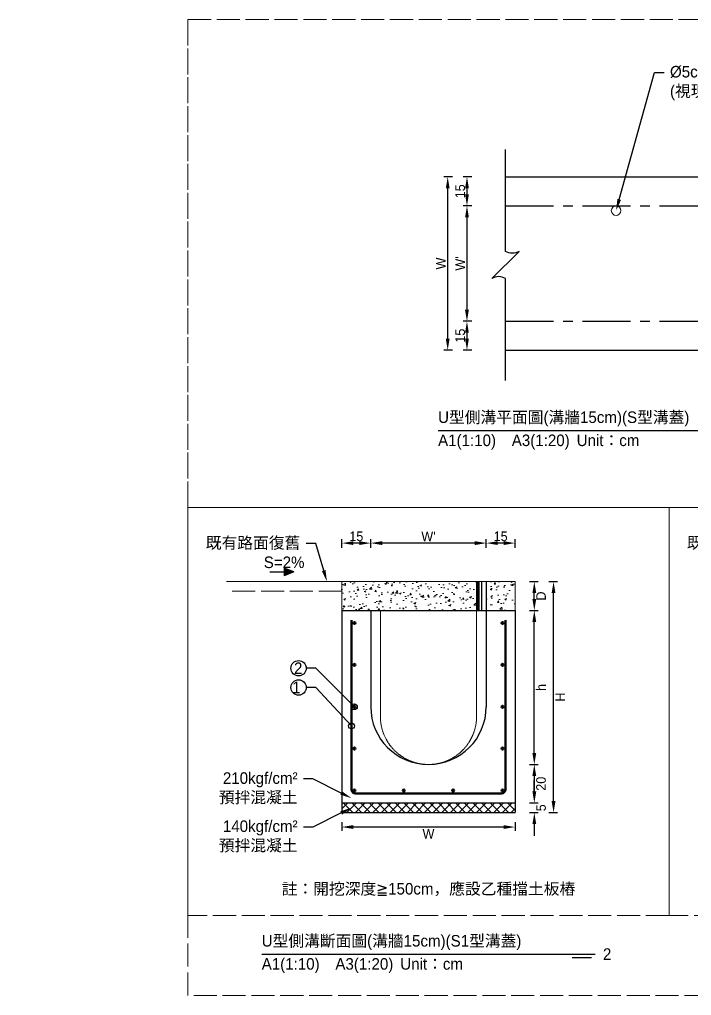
# Model space of a CAD drawing. Extents: x -8520 to 1950, y -2159 to 466.
# Drawn here: x -867 to -518, y -1164 to -657 of the extents above; entities that cross this region are included whole.
import ezdxf
from ezdxf import colors
from ezdxf.entities.mleader import LeaderData, LeaderLine
from ezdxf.math import Vec2, Vec3

# ---------------------------------------------------------------- set-up
doc = ezdxf.new("R2010")
doc.units = 0
doc.header["$MEASUREMENT"] = 0
for name, pattern in [('ACAD_ISO02W100', [15, 12, -3]), ('CENTERX2', [4, 2.5, -0.5, 0.5, -0.5]), ('HIDDEN', [0.375, 0.25, -0.125])]:
    doc.linetypes.add(name, pattern=pattern)
doc.layers.add('一、4.基本-隱藏', color=9, linetype='ACAD_ISO02W100', lineweight=20, plot=False)
doc.layers.add('三、3.文字-註解文字', color=2, linetype='Continuous')
for name, color, linetype, lineweight in [('二、1.繪圖-既有設施', 8, 'Continuous', 20), ('二、2.繪圖-施作項目', 181, 'Continuous', 30), ('二、3.繪圖-排水流向', 170, 'Continuous', 30), ('二、4.繪圖-設計鋪面', 40, 'Continuous', 20), ('二、5.繪圖-鋼筋', 60, 'Continuous', 50), ('二、6.繪圖-其他施作項目', 35, 'Continuous', 30)]:
    doc.layers.add(name, color=color, linetype=linetype, lineweight=lineweight)
doc.styles.add('次圖名(詳圖)', font='MS PGothic.ttf', dxfattribs={"height": 6})
doc.styles.add('註解文字(詳圖)', font='MS PGothic.ttf', dxfattribs={"height": 5})
doc.dimstyles.new('註解文字(詳圖)', dxfattribs={"dimtxt": 6, "dimasz": 6, "dimexe": 2, "dimexo": 5, "dimgap": 1, "dimtad": 2, "dimzin": 0, "dimdsep": 46, "dimtxsty": '註解文字(詳圖)', "dimcen": 0.1, "dimclrd": 256, "dimclre": 256, "dimclrt": 256, "dimadec": 0, "dimazin": 0, "dimtfac": 1, "dimtofl": 0, "dimtmove": 0, "dimatfit": 3, "dimfxlon": 1, "dimtolj": 1, "dimtzin": 0, "dimlwd": -1, "dimlwe": -1, "dimarcsym": 1})

# ---------------------------------------------------------------- blocks, each defined once
blk = doc.blocks.new('*D59')
at = {"layer": 'Defpoints', "color": 0, "transparency": 16777216}
for p in [(-615, -738.75), (-635, -753.75), (-615, -753.75)]:
    blk.add_point(p, dxfattribs=at)
at = {"layer": '三、3.文字-註解文字', "transparency": 16777216}
for p, q in [((-632.5, -738.75), (-637, -738.75)), ((-635, -744.75), (-635, -747.75)), ((-632.5, -753.75), (-637, -753.75))]:
    blk.add_line(p, q, dxfattribs=at)
for points in [[(-636, -744.75), (-634, -744.75), (-635, -738.75)], [(-636, -747.75), (-634, -747.75), (-635, -753.75)]]:
    blk.add_solid(points, dxfattribs=at)
at = {"layer": '三、3.文字-註解文字', "transparency": 16777216, "insert": (-638.5, -746.25), "char_height": 5, "attachment_point": 5, "rotation": 90, "style": '註解文字(詳圖)'}
blk.add_mtext('\\A1;15', dxfattribs=at)
blk = doc.blocks.new('*D60')
at = {"layer": 'Defpoints', "color": 0, "transparency": 16777216}
for p in [(-615, -753.75), (-635, -813.75), (-615, -813.75)]:
    blk.add_point(p, dxfattribs=at)
at = {"layer": '三、3.文字-註解文字', "transparency": 16777216}
for p, q in [((-632.5, -753.75), (-637, -753.75)), ((-635, -759.75), (-635, -807.75)), ((-632.5, -813.75), (-637, -813.75))]:
    blk.add_line(p, q, dxfattribs=at)
for points in [[(-636, -759.75), (-634, -759.75), (-635, -753.75)], [(-636, -807.75), (-634, -807.75), (-635, -813.75)]]:
    blk.add_solid(points, dxfattribs=at)
at = {"layer": '三、3.文字-註解文字', "transparency": 16777216, "insert": (-638.5, -783.75), "char_height": 5, "attachment_point": 5, "rotation": 90, "style": '註解文字(詳圖)'}
blk.add_mtext("\\A1;W'", dxfattribs=at)
blk = doc.blocks.new('*D61')
at = {"layer": 'Defpoints', "color": 0, "transparency": 16777216}
for p in [(-615, -813.75), (-635, -828.75), (-615, -828.75)]:
    blk.add_point(p, dxfattribs=at)
at = {"layer": '三、3.文字-註解文字', "transparency": 16777216}
for p, q in [((-632.5, -813.75), (-637, -813.75)), ((-635, -819.75), (-635, -822.75)), ((-632.5, -828.75), (-637, -828.75))]:
    blk.add_line(p, q, dxfattribs=at)
for points in [[(-636, -819.75), (-634, -819.75), (-635, -813.75)], [(-636, -822.75), (-634, -822.75), (-635, -828.75)]]:
    blk.add_solid(points, dxfattribs=at)
at = {"layer": '三、3.文字-註解文字', "transparency": 16777216, "insert": (-638.5, -821.25), "char_height": 5, "attachment_point": 5, "rotation": 90, "style": '註解文字(詳圖)'}
blk.add_mtext('\\A1;15', dxfattribs=at)
blk = doc.blocks.new('排水流向')
at = {"layer": '二、3.繪圖-排水流向'}
h = blk.add_hatch(color=256, dxfattribs=at)
h.dxf.hatch_style = 1
h.paths.add_polyline_path([(0, 1), (0, -1), (2.5, 0)])
for points in [[(-3.75, 0), (0, 0)], [(0, 1), (0, -1)], [(2.5, 0), (0, 1)], [(2.5, 0), (0, -1)]]:
    blk.add_lwpolyline(points, dxfattribs=at)
blk = doc.blocks.new('*D85')
at = {"layer": 'Defpoints', "color": 0, "transparency": 16777216}
for p in [(-685, -929), (-685, -964), (-625, -964)]:
    blk.add_point(p, dxfattribs=at)
at = {"layer": '三、3.文字-註解文字', "transparency": 16777216}
for p, q in [((-685, -931.5), (-685, -927)), ((-625, -931.5), (-625, -927)), ((-631, -929), (-679, -929))]:
    blk.add_line(p, q, dxfattribs=at)
for points in [[(-679, -928), (-679, -930), (-685, -929)], [(-631, -928), (-631, -930), (-625, -929)]]:
    blk.add_solid(points, dxfattribs=at)
at = {"layer": '三、3.文字-註解文字', "transparency": 16777216, "insert": (-655, -925.5), "char_height": 5, "attachment_point": 5, "style": '註解文字(詳圖)'}
blk.add_mtext("\\A1;W'", dxfattribs=at)
blk = doc.blocks.new('*D86')
at = {"layer": 'Defpoints', "color": 0, "transparency": 16777216}
for p in [(-700, -929), (-700, -964), (-685, -964)]:
    blk.add_point(p, dxfattribs=at)
at = {"layer": '三、3.文字-註解文字', "transparency": 16777216}
for p, q in [((-700, -931.5), (-700, -927)), ((-685, -931.5), (-685, -927)), ((-691, -929), (-694, -929))]:
    blk.add_line(p, q, dxfattribs=at)
for points in [[(-694, -928), (-694, -930), (-700, -929)], [(-691, -928), (-691, -930), (-685, -929)]]:
    blk.add_solid(points, dxfattribs=at)
at = {"layer": '三、3.文字-註解文字', "transparency": 16777216, "insert": (-692.5, -925.5), "char_height": 5, "attachment_point": 5, "style": '註解文字(詳圖)'}
blk.add_mtext('\\A1;15', dxfattribs=at)
blk = doc.blocks.new('*D87')
at = {"layer": 'Defpoints', "color": 0, "transparency": 16777216}
for p in [(-700, -1069), (-610, -1069), (-700, -1076.5)]:
    blk.add_point(p, dxfattribs=at)
at = {"layer": '三、3.文字-註解文字', "transparency": 16777216}
for p, q in [((-700, -1074), (-700, -1078.5)), ((-610, -1074), (-610, -1078.5)), ((-616, -1076.5), (-694, -1076.5))]:
    blk.add_line(p, q, dxfattribs=at)
for points in [[(-694, -1075.5), (-694, -1077.5), (-700, -1076.5)], [(-616, -1075.5), (-616, -1077.5), (-610, -1076.5)]]:
    blk.add_solid(points, dxfattribs=at)
at = {"layer": '三、3.文字-註解文字', "transparency": 16777216, "insert": (-655, -1080), "char_height": 5, "attachment_point": 5, "style": '註解文字(詳圖)'}
blk.add_mtext('\\A1;W', dxfattribs=at)
blk = doc.blocks.new('*D88')
at = {"layer": 'Defpoints', "color": 0, "transparency": 16777216}
for p in [(-625, -929), (-625, -964), (-610, -964)]:
    blk.add_point(p, dxfattribs=at)
at = {"layer": '三、3.文字-註解文字', "transparency": 16777216}
for p, q in [((-625, -931.5), (-625, -927)), ((-610, -931.5), (-610, -927)), ((-616, -929), (-619, -929))]:
    blk.add_line(p, q, dxfattribs=at)
for points in [[(-619, -928), (-619, -930), (-625, -929)], [(-616, -928), (-616, -930), (-610, -929)]]:
    blk.add_solid(points, dxfattribs=at)
at = {"layer": '三、3.文字-註解文字', "transparency": 16777216, "insert": (-617.5, -925.5), "char_height": 5, "attachment_point": 5, "style": '註解文字(詳圖)'}
blk.add_mtext('\\A1;15', dxfattribs=at)
blk = doc.blocks.new('_Small')
at = {"color": 0, "linetype": 'ByBlock', "lineweight": -2}
blk.add_circle((0, 0), 0.25, dxfattribs=at)
blk = doc.blocks.new('*D89')
at = {"layer": 'Defpoints', "color": 0, "transparency": 16777216}
for p in [(-655, -964), (-600, -964), (-655, -1044)]:
    blk.add_point(p, dxfattribs=at)
at = {"layer": '三、3.文字-註解文字', "transparency": 16777216}
for p, q in [((-602.5, -964), (-598, -964)), ((-600, -1038), (-600, -970)), ((-602.5, -1044), (-598, -1044))]:
    blk.add_line(p, q, dxfattribs=at)
for points in [[(-601, -970), (-599, -970), (-600, -964)], [(-601, -1038), (-599, -1038), (-600, -1044)]]:
    blk.add_solid(points, dxfattribs=at)
at = {"layer": '三、3.文字-註解文字', "transparency": 16777216, "insert": (-596.5, -1004), "char_height": 5, "attachment_point": 5, "rotation": 90, "style": '註解文字(詳圖)'}
blk.add_mtext('\\A1;h', dxfattribs=at)
blk = doc.blocks.new('*D90')
at = {"layer": 'Defpoints', "color": 0, "transparency": 16777216}
for p in [(-655, -1044), (-655, -1064), (-600, -1064)]:
    blk.add_point(p, dxfattribs=at)
at = {"layer": '三、3.文字-註解文字', "transparency": 16777216}
for p, q in [((-602.5, -1044), (-598, -1044)), ((-600, -1050), (-600, -1058)), ((-602.5, -1064), (-598, -1064))]:
    blk.add_line(p, q, dxfattribs=at)
for points in [[(-601, -1050), (-599, -1050), (-600, -1044)], [(-601, -1058), (-599, -1058), (-600, -1064)]]:
    blk.add_solid(points, dxfattribs=at)
at = {"layer": '三、3.文字-註解文字', "transparency": 16777216, "insert": (-596.5, -1054), "char_height": 5, "attachment_point": 5, "rotation": 90, "style": '註解文字(詳圖)'}
blk.add_mtext('\\A1;20', dxfattribs=at)
blk = doc.blocks.new('*D91')
at = {"layer": 'Defpoints', "color": 0, "transparency": 16777216}
for p in [(-655, -1064), (-655, -1069), (-600, -1069)]:
    blk.add_point(p, dxfattribs=at)
at = {"layer": '三、3.文字-註解文字', "transparency": 16777216}
for p, q in [((-600, -1058), (-600, -1052)), ((-602.5, -1064), (-598, -1064)), ((-602.5, -1069), (-598, -1069)), ((-600, -1075), (-600, -1081))]:
    blk.add_line(p, q, dxfattribs=at)
for points in [[(-601, -1058), (-599, -1058), (-600, -1064)], [(-601, -1075), (-599, -1075), (-600, -1069)]]:
    blk.add_solid(points, dxfattribs=at)
at = {"layer": '三、3.文字-註解文字', "transparency": 16777216, "insert": (-596.5, -1066.5), "char_height": 5, "attachment_point": 5, "rotation": 90, "style": '註解文字(詳圖)'}
blk.add_mtext('\\A1;5', dxfattribs=at)
blk = doc.blocks.new('*D92')
at = {"layer": 'Defpoints', "color": 0, "transparency": 16777216}
for p in [(-610, -949), (-600, -949), (-610, -964)]:
    blk.add_point(p, dxfattribs=at)
at = {"layer": '三、3.文字-註解文字', "transparency": 16777216}
for p, q in [((-602.5, -949), (-598, -949)), ((-600, -958), (-600, -955)), ((-602.5, -964), (-598, -964))]:
    blk.add_line(p, q, dxfattribs=at)
for points in [[(-601, -955), (-599, -955), (-600, -949)], [(-601, -958), (-599, -958), (-600, -964)]]:
    blk.add_solid(points, dxfattribs=at)
at = {"layer": '三、3.文字-註解文字', "transparency": 16777216, "insert": (-596.5, -956.5), "char_height": 5, "attachment_point": 5, "rotation": 90, "style": '註解文字(詳圖)'}
blk.add_mtext('\\A1;D', dxfattribs=at)
blk = doc.blocks.new('*D93')
at = {"layer": 'Defpoints', "color": 0, "transparency": 16777216}
for p in [(-610, -949), (-590, -949), (-610, -1069)]:
    blk.add_point(p, dxfattribs=at)
at = {"layer": '三、3.文字-註解文字', "transparency": 16777216}
for p, q in [((-592.5, -949), (-588, -949)), ((-590, -1063), (-590, -955)), ((-592.5, -1069), (-588, -1069))]:
    blk.add_line(p, q, dxfattribs=at)
for points in [[(-591, -955), (-589, -955), (-590, -949)], [(-591, -1063), (-589, -1063), (-590, -1069)]]:
    blk.add_solid(points, dxfattribs=at)
at = {"layer": '三、3.文字-註解文字', "transparency": 16777216, "insert": (-586.5, -1009), "char_height": 5, "attachment_point": 5, "rotation": 90, "style": '註解文字(詳圖)'}
blk.add_mtext('\\A1;H', dxfattribs=at)
blk = doc.blocks.new('*D376')
at = {"layer": 'Defpoints', "color": 0, "transparency": 16777216}
for p in [(-645, -738.75), (-615, -738.75), (-615, -828.75)]:
    blk.add_point(p, dxfattribs=at)
at = {"layer": '三、3.文字-註解文字', "transparency": 16777216}
for p, q in [((-642.5, -738.75), (-647, -738.75)), ((-645, -822.75), (-645, -744.75)), ((-642.5, -828.75), (-647, -828.75))]:
    blk.add_line(p, q, dxfattribs=at)
for points in [[(-646, -744.75), (-644, -744.75), (-645, -738.75)], [(-646, -822.75), (-644, -822.75), (-645, -828.75)]]:
    blk.add_solid(points, dxfattribs=at)
at = {"layer": '三、3.文字-註解文字', "transparency": 16777216, "insert": (-648.5, -783.75), "char_height": 5, "attachment_point": 5, "rotation": 90, "style": '註解文字(詳圖)'}
blk.add_mtext('\\A1;W', dxfattribs=at)
blk = doc.blocks.new('*D377')
at = {"layer": 'Defpoints', "color": 0, "transparency": 16777216}
for p in [(-1575, -738.75), (-615, -738.75), (-1545, -828.75)]:
    blk.add_point(p, dxfattribs=at)
at = {"layer": '三、3.文字-註解文字', "transparency": 16777216}
for p, q in [((-1572.5, -738.75), (-1577, -738.75)), ((-1575, -822.75), (-1575, -744.75)), ((-1572.5, -828.75), (-1577, -828.75))]:
    blk.add_line(p, q, dxfattribs=at)
for points in [[(-1576, -744.75), (-1574, -744.75), (-1575, -738.75)], [(-1576, -822.75), (-1574, -822.75), (-1575, -828.75)]]:
    blk.add_solid(points, dxfattribs=at)
at = {"layer": '三、3.文字-註解文字', "transparency": 16777216, "insert": (-1578.5, -783.75), "char_height": 5, "attachment_point": 5, "rotation": 90, "style": '註解文字(詳圖)'}
blk.add_mtext('\\A1;W', dxfattribs=at)
blk = doc.blocks.new('*D378')
at = {"layer": 'Defpoints', "color": 0, "transparency": 16777216}
for p in [(-2505, -738.75), (-615, -738.75), (-2475, -828.75)]:
    blk.add_point(p, dxfattribs=at)
at = {"layer": '三、3.文字-註解文字', "transparency": 16777216}
for p, q in [((-2502.5, -738.75), (-2507, -738.75)), ((-2505, -822.75), (-2505, -744.75)), ((-2502.5, -828.75), (-2507, -828.75))]:
    blk.add_line(p, q, dxfattribs=at)
for points in [[(-2506, -744.75), (-2504, -744.75), (-2505, -738.75)], [(-2506, -822.75), (-2504, -822.75), (-2505, -828.75)]]:
    blk.add_solid(points, dxfattribs=at)
at = {"layer": '三、3.文字-註解文字', "transparency": 16777216, "insert": (-2508.5, -783.75), "char_height": 5, "attachment_point": 5, "rotation": 90, "style": '註解文字(詳圖)'}
blk.add_mtext('\\A1;W', dxfattribs=at)

msp = doc.modelspace()

# ---------------------------------------------------------------- hatches: boundary and pattern name
at = {"layer": '二、1.繪圖-既有設施'}
h = msp.add_hatch(dxfattribs=at)
h.set_pattern_fill('AR-CONC', color=256, scale=0.05)
h.set_pattern_definition([(50, (113.972, -1193.119), (9.109233, -0.796954), [0.9525, -10.4775]), (355, (113.972, -1193.119), (-1.76217, 9.55284), [0.762, -8.38203]), (100.4514, (114.731, -1193.1855), (7.34706, 8.75589), [0.8095, -8.90451]), (46.1842, (113.972, -1190.579), (13.55395, -2.10212), [1.42875, -15.71625]), (96.6356, (115.101, -1190.754), (11.8702, 12.3713), [1.21425, -13.35678]), (351.1842, (113.972, -1190.579), (11.8702, 12.3713), [1.143, -12.57299]), (21, (115.242, -1191.214), (7.58072, -5.11326), [0.9525, -10.4775]), (326, (115.242, -1191.214), (3.0901, 9.2094), [0.762, -8.382]), (71.4514, (115.874, -1191.64), (10.67082, 4.09614), [0.8095, -8.9045]), (37.5, (113.972, -1193.119), (0.15443, 4.227752), [0, -8.2804, 0, -8.509, 0, -8.41375]), (7.5, (113.972, -1193.119), (3.340983, 5.009029), [0, -4.8514, 0, -8.0899, 0, -3.20675]), (327.5, (111.14, -1193.119), (6.77953, -0.286437), [0, -3.175, 0, -9.906, 0, -13.1445]), (317.5, (109.87, -1193.119), (7.40646, 1.271325), [0, -4.1275, 0, -6.5786, 0, -9.3345])])
h.paths.add_polyline_path([(-630, -949), (-700, -949), (-700, -964), (-630, -964)])
h.paths.add_polyline_path([(-625, -964), (-610, -964), (-610, -949), (-625, -949)])
at = {"layer": '二、2.繪圖-施作項目'}
h = msp.add_hatch(dxfattribs=at)
h.set_pattern_fill('ANSI37', color=256)
h.set_pattern_definition([(45, (-954.0066, -1366.0212), (-2.245064, 2.245064), []), (135, (-954.0066, -1366.0212), (-2.245064, -2.245064), [])])
h.paths.add_polyline_path([(-610, -1069), (-610, -1064), (-700, -1064), (-700, -1069)])
at = {"layer": '二、5.繪圖-鋼筋'}
h = msp.add_hatch(color=256, dxfattribs=at)
h.dxf.hatch_style = 1
h.paths.add_polyline_path([(-693, -970.5, 1), (-694, -970.5, 1)])
h = msp.add_hatch(color=256, dxfattribs=at)
h.dxf.hatch_style = 1
h.paths.add_polyline_path([(-616, -970.5, 1), (-617, -970.5, 1)])
h = msp.add_hatch(color=256, dxfattribs=at)
h.dxf.hatch_style = 1
h.paths.add_polyline_path([(-693, -992.25, 1), (-694, -992.25, 1)])
h = msp.add_hatch(color=256, dxfattribs=at)
h.dxf.hatch_style = 1
h.paths.add_polyline_path([(-616, -992.25, 1), (-617, -992.25, 1)])
h = msp.add_hatch(color=256, dxfattribs=at)
h.dxf.hatch_style = 1
h.paths.add_polyline_path([(-693, -1014, 1), (-694, -1014, 1)])
h = msp.add_hatch(color=256, dxfattribs=at)
h.dxf.hatch_style = 1
h.paths.add_polyline_path([(-616, -1014, 1), (-617, -1014, 1)])
h = msp.add_hatch(color=256, dxfattribs=at)
h.dxf.hatch_style = 1
h.paths.add_polyline_path([(-693, -1035.75, 1), (-694, -1035.75, 1)])
h = msp.add_hatch(color=256, dxfattribs=at)
h.dxf.hatch_style = 1
h.paths.add_polyline_path([(-616, -1035.75, 1), (-617, -1035.75, 1)])
h = msp.add_hatch(color=256, dxfattribs=at)
h.dxf.hatch_style = 1
h.paths.add_polyline_path([(-693, -1057.5, 1), (-694, -1057.5, 1)])
h = msp.add_hatch(color=256, dxfattribs=at)
h.dxf.hatch_style = 1
h.paths.add_polyline_path([(-667.33, -1057.5, 1), (-668.33, -1057.5, 1)])
h = msp.add_hatch(color=256, dxfattribs=at)
h.dxf.hatch_style = 1
h.paths.add_polyline_path([(-641.66, -1057.5, 1), (-642.66, -1057.5, 1)])
h = msp.add_hatch(color=256, dxfattribs=at)
h.dxf.hatch_style = 1
h.paths.add_polyline_path([(-616, -1057.5, 1), (-617, -1057.5, 1)])

# ---------------------------------------------------------------- linework, layer by layer
at = {"layer": '一、4.基本-隱藏'}
for points in [[(-780, -657), (0, -657), (0, -910.5), (-780, -910.5)], [(-780, -657), (0, -657), (0, -1164), (-780, -1164)], [(-780, -910.5), (-530, -910.5), (-530, -1122.5), (-780, -1122.5)], [(-530, -910.5), (-280, -910.5), (-280, -1122.5), (-530, -1122.5)]]:
    msp.add_lwpolyline(points, close=True, dxfattribs=at)
at = {"layer": '一、4.基本-隱藏', "linetype": 'HIDDEN'}
for points in [[(-700, -964), (-610, -964)], [(-700, -964), (-700, -1069)], [(-680, -964), (-680, -1019)], [(-630, -964), (-630, -1019)], [(-610, -964), (-610, -1069)]]:
    msp.add_lwpolyline(points, dxfattribs=at)
msp.add_arc((-655, -1019), 25, 180, 0, dxfattribs=at)
at = {"layer": '三、3.文字-註解文字'}
msp.add_lwpolyline([(-615, -844.5), (-615, -791.571, 0.2828427), (-622.071, -791.571), (-607.929, -777.429, -0.2828427), (-615, -777.429), (-615, -724.5)], format="xyb", dxfattribs=at)
for points in [[(-650, -870.5), (-130, -870.5)], [(-741.66, -1142.5), (-568.34, -1142.5)], [(-570.34, -1144.5), (-580.34, -1144.5)]]:
    msp.add_lwpolyline(points, dxfattribs=at)
for centre in [(-722.5, -994), (-722.5, -1004)]:
    msp.add_circle(centre, 4, dxfattribs=at)
at = {"layer": '二、1.繪圖-既有設施'}
for points in [[(-700, -949), (-610, -949)], [(-700, -949), (-700, -964)], [(-610, -949), (-610, -964)]]:
    msp.add_lwpolyline(points, dxfattribs=at)
msp.add_circle((-557.5, -756.25), 2.5, dxfattribs=at)
at = {"layer": '二、2.繪圖-施作項目'}
for points in [[(-615, -738.75), (-165, -738.75)], [(-615, -828.75), (-165, -828.75)], [(-700, -964), (-610, -964)], [(-700, -964), (-700, -1069)], [(-685, -964), (-685, -1014)], [(-625, -964), (-625, -1014)], [(-610, -964), (-610, -1069)], [(-700, -1064), (-610, -1064)], [(-700, -1069), (-610, -1069)]]:
    msp.add_lwpolyline(points, dxfattribs=at)
at = {"layer": '二、2.繪圖-施作項目', "linetype": 'CENTERX2', "ltscale": 10}
for points in [[(-615, -753.75), (-165, -753.75)], [(-615, -813.75), (-165, -813.75)]]:
    msp.add_lwpolyline(points, dxfattribs=at)
at = {"layer": '二、2.繪圖-施作項目'}
msp.add_arc((-655, -1014), 30, 180, 0, dxfattribs=at)
at = {"layer": '二、4.繪圖-設計鋪面'}
msp.add_lwpolyline([(-700, -949), (-760, -949)], dxfattribs=at)
at = {"layer": '二、4.繪圖-設計鋪面', "linetype": 'ACAD_ISO02W100'}
msp.add_lwpolyline([(-700, -954), (-760, -954)], dxfattribs=at)
at = {"layer": '二、5.繪圖-鋼筋'}
msp.add_lwpolyline([(-615, -969), (-615, -1057, -0.4142136), (-617, -1059), (-693, -1059, -0.4142136), (-695, -1057), (-695, -969)], format="xyb", dxfattribs=at)
for centre in [(-693.5, -970.5), (-616.5, -970.5), (-693.5, -992.25), (-616.5, -992.25), (-693.5, -1014), (-616.5, -1014), (-693.5, -1035.75), (-616.5, -1035.75), (-693.5, -1057.5), (-667.83, -1057.5), (-642.16, -1057.5), (-616.5, -1057.5)]:
    msp.add_circle(centre, 0.5, dxfattribs=at)
at = {"layer": '二、6.繪圖-其他施作項目'}
for points in [[(-630, -949), (-630, -964)], [(-629.375, -949), (-629.375, -964)], [(-628.75, -949), (-628.75, -964)], [(-627.5, -949), (-627.5, -964)], [(-625, -949), (-625, -964)]]:
    msp.add_lwpolyline(points, dxfattribs=at)

# ---------------------------------------------------------------- block references
at = {"xscale": 2, "yscale": 2, "zscale": 2}
msp.add_blockref('排水流向', (-730, -944), dxfattribs=at)

# ---------------------------------------------------------------- texts
at = {"layer": '三、3.文字-註解文字', "char_height": 6}
for s, width, gutter_width, insert, attachment_point, style in [('{\\fMS PGothic|b0|i0|c128|p34;U型側溝平面圖(溝牆15cm)}(S型溝蓋)', 138.66243, 15, (-650, -864.5), 4, '次圖名(詳圖)'), ('A1(1:10)\u3000A3(1:20){\\fMS PGothic|b0|i0|c128|p34;^IUnit：cm}', 136.03259, 15, (-650, -876.5), 4, '次圖名(詳圖)'), ('{\\fMS PGothic|b0|i0|c128|p34;註：開挖深度≧150cm，應設乙種擋土板樁}', 156.49231, 30, (-655, -1109), 5, '註解文字(詳圖)'), ('{\\fMS PGothic|b0|i0|c128|p34;U型側溝斷面圖(溝牆15cm)}(S1型溝蓋)', 141.88067, 15, (-741.66, -1136.5), 4, '次圖名(詳圖)'), ('2', 3, 15, (-564.34, -1142.5), 4, '次圖名(詳圖)'), ('A1(1:10)\u3000A3(1:20){\\fMS PGothic|b0|i0|c128|p34;^IUnit：cm}', 136.03259, 15, (-741.66, -1148.5), 4, '次圖名(詳圖)')]:
    msp.add_mtext_dynamic_manual_height_columns(s, width=width, gutter_width=gutter_width, heights=[0], dxfattribs=dict(at, insert=insert, attachment_point=attachment_point, style=style))
at = {"layer": '二、3.繪圖-排水流向', "insert": (-730, -939), "char_height": 6, "attachment_point": 5, "style": '註解文字(詳圖)'}
msp.add_mtext_dynamic_manual_height_columns('{\\fMS PGothic|b0|i0|c128|p34;S=2%}', width=10.17412, gutter_width=30, heights=[0], dxfattribs=at)

# ---------------------------------------------------------------- dimensions: what is measured, and where the dimension line sits
at = {"layer": '三、3.文字-註解文字'}
for base, p1, p2, text, picture, middle in [((-2505, -738.75), (-2475, -828.75), (-615, -738.75), 'W', '*D378', (-2508.5, -783.75)), ((-1575, -738.75), (-1545, -828.75), (-615, -738.75), 'W', '*D377', (-1578.5, -783.75)), ((-645, -738.75), (-615, -828.75), (-615, -738.75), 'W', '*D376', (-648.5, -783.75)), ((-635, -753.75), (-615, -738.75), (-615, -753.75), '15', '*D59', (-638.5, -746.25)), ((-635, -813.75), (-615, -753.75), (-615, -813.75), "W'", '*D60', (-638.5, -783.75)), ((-635, -828.75), (-615, -813.75), (-615, -828.75), '15', '*D61', (-638.5, -821.25)), ((-600, -949), (-610, -964), (-610, -949), 'D', '*D92', (-596.5, -956.5)), ((-590, -949), (-610, -1069), (-610, -949), 'H', '*D93', (-586.5, -1009)), ((-600, -964), (-655, -1044), (-655, -964), 'h', '*D89', (-596.5, -1004)), ((-600, -1064), (-655, -1044), (-655, -1064), '20', '*D90', (-596.5, -1054)), ((-600, -1069), (-655, -1064), (-655, -1069), '5', '*D91', (-596.5, -1066.5))]:
    dim = msp.add_linear_dim(base=base, p1=p1, p2=p2, angle=90, text=text, dimstyle='註解文字(詳圖)', dxfattribs=at)
    dim.commit()
    dim.dimension.update_dxf_attribs({"geometry": picture, "text_midpoint": middle})
for base, p1, p2, text, picture, middle in [((-700, -929), (-685, -964), (-700, -964), '15', '*D86', (-692.5, -925.5)), ((-685, -929), (-625, -964), (-685, -964), "W'", '*D85', (-655, -925.5)), ((-625, -929), (-610, -964), (-625, -964), '15', '*D88', (-617.5, -925.5)), ((-700, -1076.5), (-610, -1069), (-700, -1069), 'W', '*D87', (-655, -1080))]:
    dim = msp.add_linear_dim(base=base, p1=p1, p2=p2, text=text, dimstyle='註解文字(詳圖)', dxfattribs=at)
    dim.commit()
    dim.dimension.update_dxf_attribs({"geometry": picture, "text_midpoint": middle})

# ---------------------------------------------------------------- leaders
ml = msp.add_multileader_mtext('Standard', dxfattribs=at)
ml.set_content('{\\fMS PGothic|b0|i0|c128|p34;%%C5cm}(2")PVC洩水孔(間距70~90cm)\\P(視現況調整)', color=256, style='註解文字(詳圖)')
ml.set_leader_properties(color=256, linetype='ByLayer', lineweight=-1)
ml.build(insert=Vec2(0, 0))
ml.multileader.update_dxf_attribs({"dogleg_length": 5, "arrow_head_size": 6})
ctx = ml.context
ctx.base_point, ctx.char_height, ctx.arrow_head_size, ctx.landing_gap_size, ctx.plane_origin = Vec3(-532.5, -684.5), 6, 6, 3, Vec3(-557.5, -767)
notes = []
notes.append((ctx, [(0, (1, 1, 0), (-537.5, -684.5), (1, 0), 5, [(0, [(-557.5, -756.25)], 0, [])])]))
ctx.mtext.insert, ctx.mtext.flow_direction = Vec3(-529.5, -681.108), 5
ml = msp.add_multileader_mtext('Standard', dxfattribs=at)
ml.set_content('既有路面復舊', color=256, style='註解文字(詳圖)')
ml.set_leader_properties(color=256, linetype='ByLayer', lineweight=-1)
ml.build(insert=Vec2(0, 0))
ml.multileader.update_dxf_attribs({"dogleg_length": 5, "arrow_head_size": 6})
ctx = ml.context
ctx.base_point, ctx.char_height, ctx.arrow_head_size, ctx.landing_gap_size, ctx.plane_origin = Vec3(-775.94, -929.25), 6, 6, 3, Vec3(-792.575, -907.337)
ctx.text_align_type = 2
notes.append((ctx, [(1, (1, 1, 0), (-713.599, -929.25), (-1, 0), 5, [(0, [(-707.744, -949)], 0, [])])]))
ctx.mtext.insert, ctx.mtext.alignment, ctx.mtext.flow_direction = Vec3(-721.599, -925.841), 3, 5
ml = msp.add_multileader_mtext('Standard', dxfattribs=at)
ml.set_content('{\\fMS PGothic|b0|i0|c128|p34;既有路面復舊}', color=256, style='註解文字(詳圖)')
ml.set_leader_properties(color=256, linetype='ByLayer', lineweight=-1)
ml.build(insert=Vec2(0, 0))
ml.multileader.update_dxf_attribs({"dogleg_length": 5, "arrow_head_size": 6})
ctx = ml.context
ctx.base_point, ctx.char_height, ctx.arrow_head_size, ctx.landing_gap_size, ctx.plane_origin = Vec3(-525.94, -929.25), 6, 6, 3, Vec3(-542.575, -907.337)
ctx.text_align_type = 2
notes.append((ctx, [(1, (1, 1, 0), (-463.599, -929.25), (-1, 0), 5, [(0, [(-457.744, -949)], 0, [])])]))
ctx.mtext.insert, ctx.mtext.alignment, ctx.mtext.flow_direction = Vec3(-471.599, -925.841), 3, 5
ml = msp.add_multileader_mtext('Standard', dxfattribs=at)
ml.set_content('2', color=256, style='註解文字(詳圖)')
ml.set_leader_properties(color=256, linetype='ByLayer', lineweight=-1)
ml.set_arrow_properties(name='SMALL')
ml.build(insert=Vec2(0, 0))
ml.multileader.update_dxf_attribs({"dogleg_length": 5, "arrow_head_size": 6})
ctx = ml.context
ctx.base_point, ctx.char_height, ctx.arrow_head_size, ctx.plane_origin = Vec3(-725.977, -994), 6, 6, Vec3(-692, -1014)
ctx.text_align_type = 2
notes.append((ctx, [(0, (1, 1, 0), (-713.5, -994), (-1, 0), 5, [(0, [(-693.5, -1014)], 0, [])])]))
ctx.mtext.insert, ctx.mtext.alignment, ctx.mtext.flow_direction = Vec3(-720.5, -991), 3, 5
ml = msp.add_multileader_mtext('Standard', dxfattribs=at)
ml.set_content('1', color=256, style='註解文字(詳圖)')
ml.set_leader_properties(color=256, linetype='ByLayer', lineweight=-1)
ml.set_arrow_properties(name='SMALL')
ml.build(insert=Vec2(0, 0))
ml.multileader.update_dxf_attribs({"dogleg_length": 5, "arrow_head_size": 6})
ctx = ml.context
ctx.base_point, ctx.char_height, ctx.arrow_head_size, ctx.landing_gap_size, ctx.plane_origin = Vec3(-726.307, -1004), 6, 6, 3, Vec3(-692, -1024)
ctx.text_align_type = 2
notes.append((ctx, [(0, (1, 1, 0), (-713.5, -1004), (-1, 0), 5, [(0, [(-695, -1024)], 0, [])])]))
ctx.mtext.insert, ctx.mtext.alignment, ctx.mtext.flow_direction = Vec3(-721.5, -1001), 3, 5
ml = msp.add_multileader_mtext('Standard', dxfattribs=at)
ml.set_content('{\\fMS PGothic|b0|i0|c128|p34;210kgf/cm²}\\P預拌{\\fMS PGothic|b0|i0|c128|p34;混凝土}', color=256, style='註解文字(詳圖)')
ml.set_leader_properties(color=256, linetype='ByLayer', lineweight=-1)
ml.build(insert=Vec2(0, 0))
ml.multileader.update_dxf_attribs({"dogleg_length": 5, "arrow_head_size": 6})
ctx = ml.context
ctx.base_point, ctx.char_height, ctx.arrow_head_size, ctx.landing_gap_size, ctx.plane_origin = Vec3(-768.477, -1051.5), 6, 6, 3, Vec3(-695, -1061.5)
ctx.text_align_type = 2
notes.append((ctx, [(0, (1, 1, 0), (-715, -1051.5), (-1, 0), 5, [(0, [(-695, -1061.5)], 0, [])])]))
ctx.mtext.insert, ctx.mtext.alignment, ctx.mtext.flow_direction = Vec3(-723, -1048.057), 3, 5
ml = msp.add_multileader_mtext('Standard', dxfattribs=at)
ml.set_content('{\\fMS PGothic|b0|i0|c128|p34;140kgf/cm²}\\P預拌{\\fMS PGothic|b0|i0|c128|p34;混凝土}', color=256, style='註解文字(詳圖)')
ml.set_leader_properties(color=256, linetype='ByLayer', lineweight=-1)
ml.build(insert=Vec2(0, 0))
ml.multileader.update_dxf_attribs({"dogleg_length": 5, "arrow_head_size": 6})
ctx = ml.context
ctx.base_point, ctx.char_height, ctx.arrow_head_size, ctx.landing_gap_size, ctx.plane_origin = Vec3(-768.477, -1076.5), 6, 6, 3, Vec3(-695, -1066.5)
ctx.text_align_type = 2
notes.append((ctx, [(0, (1, 1, 0), (-715, -1076.5), (-1, 0), 5, [(0, [(-695, -1066.5)], 0, [])])]))
ctx.mtext.insert, ctx.mtext.alignment, ctx.mtext.flow_direction = Vec3(-723, -1073.057), 3, 5
for ctx, leaders in notes:
    for number, flags, end, landing, length, lines in leaders:
        leader = LeaderData()
        leader.index, (leader.has_last_leader_line, leader.has_dogleg_vector, leader.attachment_direction) = number, flags
        leader.last_leader_point, leader.dogleg_vector, leader.dogleg_length = Vec3(end), Vec3(landing), length
        for number, points, colour, breaks in lines:
            line = LeaderLine()
            line.index, line.vertices, line.color, line.breaks = number, Vec3.list(points), colors.encode_raw_color(colour), breaks
            leader.lines.append(line)
        ctx.leaders.append(leader)

doc.saveas('drawing.dxf')
